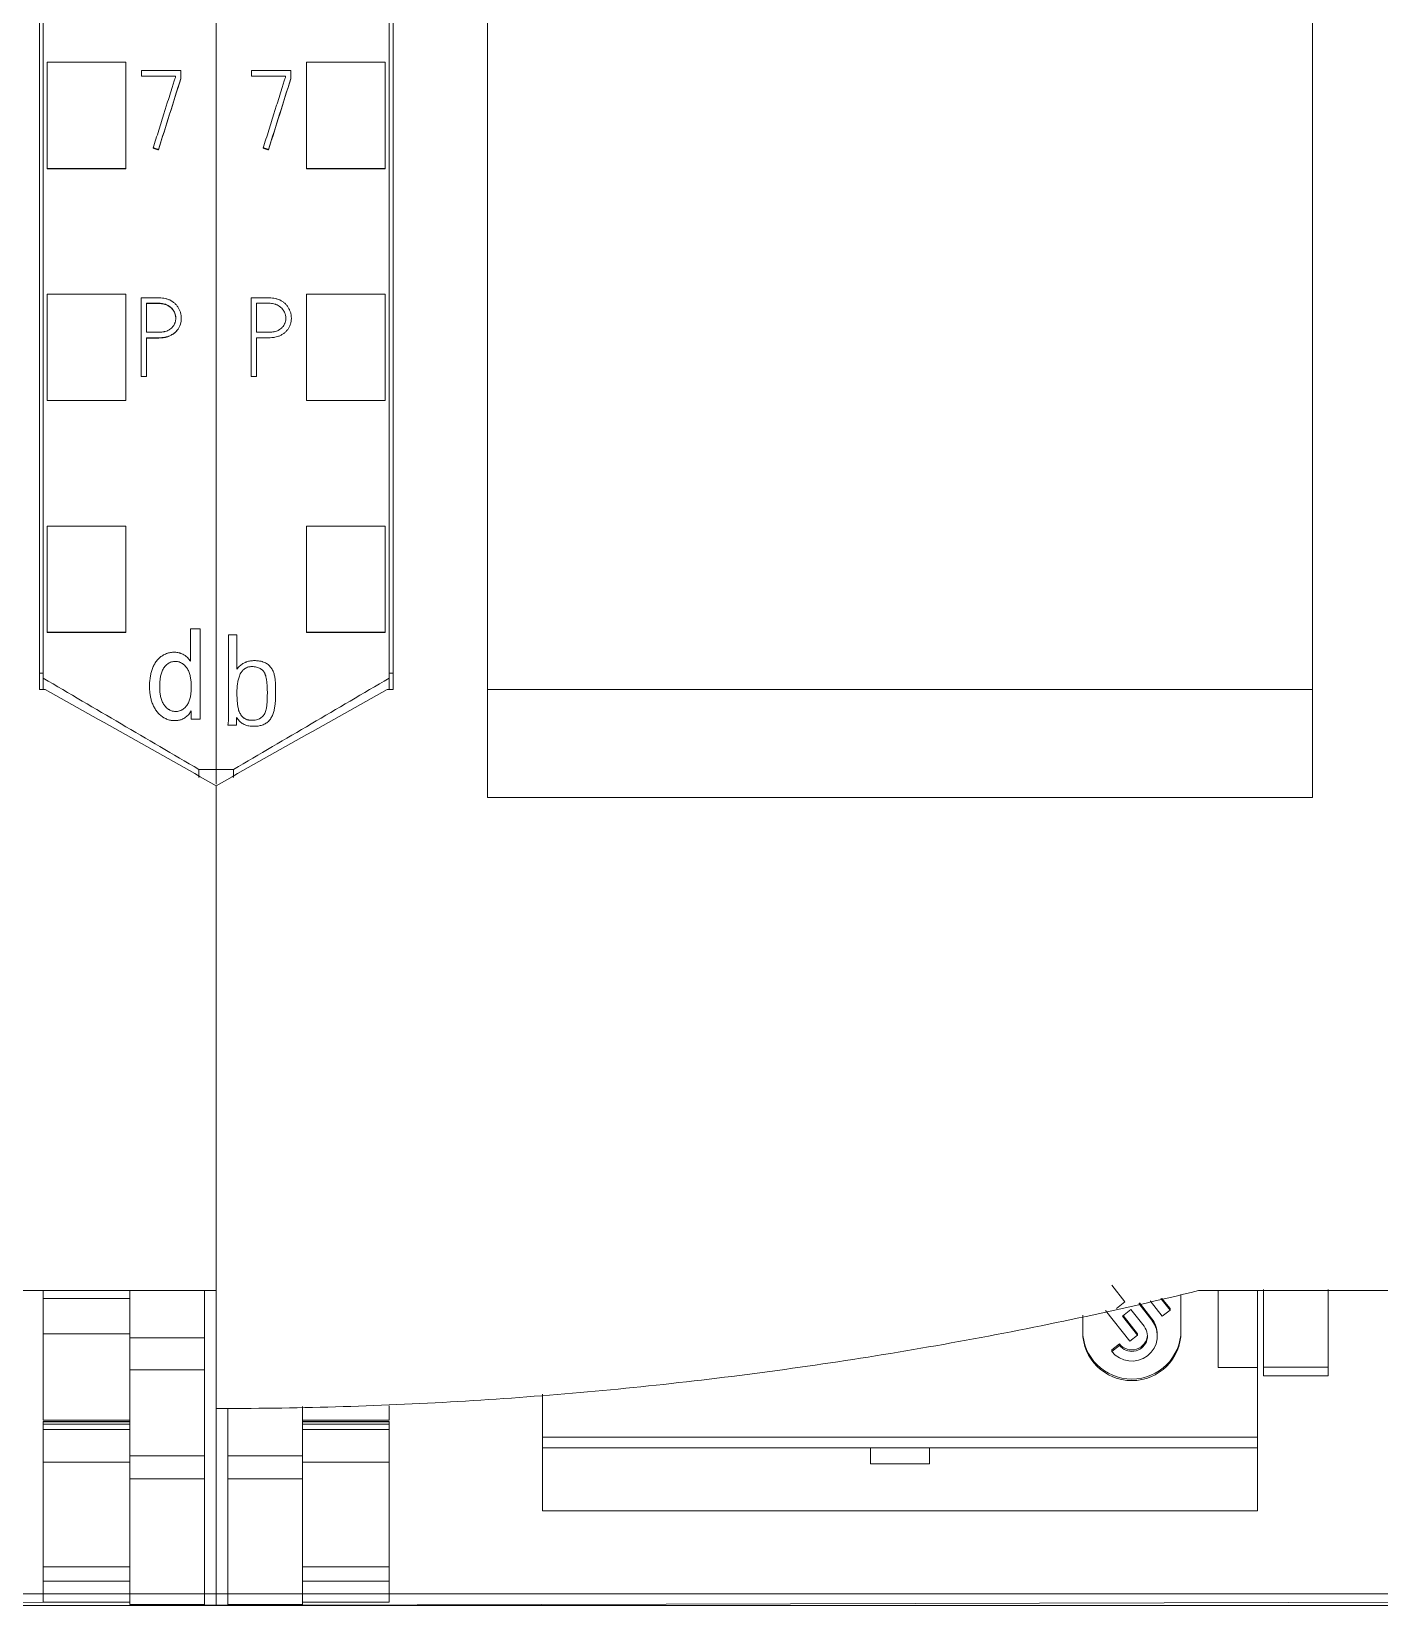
# Model space of a CAD drawing. Header units: millimetres. Extents: x 4134 to 7422, y 1400 to 3585.
# Drawn here: x 6177.15 to 6211.45, y 3225.78 to 3265.83 of the extents above; entities that cross this region are included whole.
import ezdxf

# ---------------------------------------------------------------- set-up
doc = ezdxf.new("R2010")
doc.units = ezdxf.units.MM
doc.layers.add('000-PI-Oprema', color=30, linetype='Continuous', lineweight=5)
doc.layers.add('004-PI-DIN Šina', color=3, linetype='Continuous')

# ---------------------------------------------------------------- blocks, each defined once
blk = doc.blocks.new('S7-1500 DQ HF - 6ES7522-1BL01-0AB0')
at = {"layer": '000-PI-Oprema', "color": 0, "linetype": 'ByBlock', "lineweight": 0}
for p, q in [((0, 134.681), (0, 21.262)), ((34.8, 134.681), (34.8, 21.262)), ((4.4, 132.4), (4.4, 23.585)), ((30.4, 23.585), (30.4, 132.4)), ((2.3, 36.556), (2.3, 39.257)), ((4.3, 39.257), (2.3, 39.257)), ((4.3, 36.556), (4.3, 39.257)), ((30.5, 36.556), (30.5, 39.257)), ((30.5, 39.257), (32.5, 39.257)), ((32.5, 36.556), (32.5, 39.257)), ((0.901, 38.906), (0.901, 39.048)), ((0.901, 39.048), (1.899, 39.048)), ((1.761, 38.906), (0.901, 38.906)), ((1.761, 38.867), (1.761, 38.906)), ((1.899, 39.048), (1.899, 38.845)), ((32.901, 38.906), (32.901, 39.048)), ((32.901, 39.048), (33.899, 39.048)), ((33.761, 38.906), (32.901, 38.906)), ((33.761, 38.867), (33.761, 38.906)), ((33.899, 39.048), (33.899, 38.845)), ((1.899, 38.845), (1.899, 38.839)), ((33.899, 38.845), (33.899, 38.839)), ((1.198, 37.08), (1.198, 37.074)), ((1.331, 37.036), (1.331, 37.029)), ((33.198, 37.08), (33.198, 37.074)), ((33.331, 37.036), (33.331, 37.029)), ((4.3, 36.556), (2.3, 36.556)), ((2.3, 36.55), (2.3, 36.556)), ((4.3, 36.55), (2.3, 36.55)), ((4.3, 36.55), (4.3, 36.556)), ((30.5, 36.55), (30.5, 36.556)), ((30.5, 36.556), (32.5, 36.556)), ((30.5, 36.55), (32.5, 36.55)), ((32.5, 36.55), (32.5, 36.556)), ((0.887, 33.266), (0.887, 31.264)), ((2.3, 30.655), (2.3, 33.356)), ((4.3, 33.356), (2.3, 33.356)), ((4.3, 30.655), (4.3, 33.356)), ((30.5, 30.655), (30.5, 33.356)), ((30.5, 33.356), (32.5, 33.356)), ((32.5, 30.655), (32.5, 33.356)), ((32.887, 33.266), (32.887, 31.264)), ((1.028, 32.388), (1.028, 33.124)), ((33.028, 32.388), (33.028, 33.124)), ((1.913, 32.737), (1.913, 32.744)), ((33.913, 32.737), (33.913, 32.744)), ((1.028, 31.264), (1.028, 32.247)), ((33.028, 31.264), (33.028, 32.247)), ((0.887, 31.264), (1.028, 31.264)), ((0.887, 31.264), (0.887, 31.258)), ((1.028, 31.264), (1.028, 31.258)), ((32.887, 31.264), (33.028, 31.264)), ((2.3, 30.65), (2.3, 30.655)), ((4.3, 30.655), (2.3, 30.655)), ((4.3, 30.65), (2.3, 30.65)), ((4.3, 30.65), (4.3, 30.655)), ((30.5, 30.65), (30.5, 30.655)), ((30.5, 30.655), (32.5, 30.655)), ((30.5, 30.65), (32.5, 30.65)), ((32.5, 30.65), (32.5, 30.655)), ((2.3, 24.753), (2.3, 27.454)), ((4.3, 27.454), (2.3, 27.454)), ((4.3, 24.753), (4.3, 27.454)), ((30.5, 24.753), (30.5, 27.454)), ((30.5, 27.454), (32.5, 27.454)), ((32.5, 24.753), (32.5, 27.454)), ((34.145, 24.842), (34.145, 24.016)), ((34.396, 24.842), (34.145, 24.842)), ((34.396, 22.542), (34.396, 24.842)), ((0.528, 24.692), (0.317, 24.692)), ((0.528, 23.812), (0.528, 24.692)), ((4.3, 24.753), (2.3, 24.753)), ((2.3, 24.75), (2.3, 24.753)), ((4.3, 24.75), (2.3, 24.75)), ((4.3, 24.75), (4.3, 24.753)), ((30.5, 24.75), (30.5, 24.753)), ((30.5, 24.753), (32.5, 24.753)), ((30.5, 24.75), (32.5, 24.75)), ((32.5, 24.75), (32.5, 24.753)), ((4.5, 23.714), (4.4, 23.714)), ((30.3, 23.714), (30.4, 23.714)), ((4.35, 23.299), (4.5, 23.299)), ((4.4, 23.585), (4.4, 23.299)), ((27.9, 23.296), (6.9, 23.296)), ((30.3, 23.299), (30.45, 23.299)), ((30.4, 23.299), (30.4, 23.585)), ((0.514, 22.392), (0.521, 22.586)), ((34.161, 22.752), (34.161, 22.542)), ((34.161, 22.542), (34.396, 22.542)), ((0.296, 22.392), (0.514, 22.392)), ((0, 21.262), (0, 20.893)), ((0.44, 21.262), (0, 21.262)), ((0.44, 21.059), (0.44, 21.262)), ((34.36, 21.262), (34.36, 21.059)), ((34.8, 21.262), (34.36, 21.262)), ((34.8, 21.262), (34.8, 20.886)), ((27.9, 20.55), (6.9, 20.55)), ((22.789, 8.14), (23.125, 7.714)), ((23.125, 7.714), (22.909, 7.547)), ((23.811, 7.245), (23.475, 7.671)), ((23.811, 7.284), (23.495, 7.686)), ((23.77, 7.739), (24.076, 7.35)), ((24.273, 7.503), (24.042, 7.797)), ((24.273, 7.542), (24.068, 7.802)), ((24.55, 6.949), (24.55, 7.904)), ((25, 8), (34.8, 8)), ((25.5, 8), (25.5, 6.04)), ((26.5, 6.04), (26.5, 8)), ((30.4, 7.8), (30.4, 8)), ((30.4, 6.902), (30.4, 7.8)), ((30.4, 7.8), (32.6, 7.8)), ((32.6, 6.799), (32.6, 8)), ((34.5, 6.799), (34.5, 8)), ((34.8, 7.919), (34.8, 0)), ((22.05, 7.374), (22.05, 6.949)), ((22.631, 7.497), (23.25, 6.711)), ((23.063, 7.351), (23.278, 7.519)), ((23.447, 6.863), (23.063, 7.351)), ((23.447, 6.902), (23.082, 7.366)), ((23.278, 7.519), (23.614, 7.092)), ((23.811, 7.284), (23.811, 7.245)), ((24.076, 7.35), (24.273, 7.503)), ((24.273, 7.542), (24.273, 7.503)), ((23.25, 6.711), (23.447, 6.863)), ((23.447, 6.902), (23.447, 6.863)), ((23.949, 6.849), (23.949, 6.888)), ((30.4, 4.701), (30.4, 6.902)), ((30.4, 6.902), (32.6, 6.902)), ((22.986, 6.645), (22.789, 6.492)), ((22.986, 6.605), (22.789, 6.453)), ((22.789, 6.492), (22.789, 6.453)), ((22.986, 6.645), (22.986, 6.605)), ((32.6, 5.982), (32.6, 6.799)), ((32.6, 6.799), (34.5, 6.799)), ((34.5, 5.982), (34.5, 6.799)), ((25.5, 6.04), (25.5, 6.04)), ((25.5, 6.04), (26.5, 6.04)), ((25.5, 6.04), (26.5, 6.04)), ((26.5, 4.268), (26.5, 6.04)), ((26.5, 6.04), (26.5, 6.04)), ((26.65, 5.833), (26.65, 6.05)), ((26.65, 6.05), (28.3, 6.05)), ((28.3, 5.833), (28.3, 6.05)), ((26.65, 5.833), (28.3, 5.833)), ((32.6, 5.982), (32.6, 3.795)), ((32.6, 5.982), (34.5, 5.982)), ((34.5, 5.982), (34.5, 3.795)), ((8.3, 4.268), (8.3, 5.364)), ((0.301, 5), (0, 5)), ((0, 4.919), (0, 0)), ((0.3, 4.988), (0.3, 3.795)), ((2.2, 5.049), (2.2, 3.795)), ((4.4, 4.701), (4.4, 5.066)), ((2.2, 4.701), (4.4, 4.701)), ((4.4, 4.671), (2.2, 4.671)), ((4.4, 4.665), (2.2, 4.665)), ((4.4, 4.6), (2.2, 4.6)), ((4.4, 4.463), (2.2, 4.463)), ((4.4, 4.665), (4.4, 4.671)), ((4.4, 4.6), (4.4, 4.665)), ((4.4, 4.6), (4.4, 4.463)), ((4.4, 4.463), (4.4, 3.638)), ((30.4, 4.701), (32.6, 4.701)), ((30.4, 4.665), (30.4, 4.671)), ((32.6, 4.671), (30.4, 4.671)), ((30.4, 4.6), (30.4, 4.665)), ((30.4, 4.665), (32.6, 4.665)), ((30.4, 4.6), (30.4, 4.463)), ((30.4, 4.6), (32.6, 4.6)), ((30.4, 4.463), (30.4, 3.638)), ((30.4, 4.463), (32.6, 4.463)), ((8.3, 4), (8.3, 4.268)), ((8.3, 4.268), (26.5, 4.268)), ((26.5, 4), (26.5, 4.268)), ((0.3, 3.209), (0.3, 3.795)), ((2.2, 3.795), (0.3, 3.795)), ((2.2, 3.209), (2.2, 3.795)), ((4.4, 3.638), (2.2, 3.638)), ((4.4, 3.638), (4.4, 0.973)), ((8.3, 2.4), (8.3, 4)), ((8.3, 4), (26.5, 4)), ((16.65, 4), (16.65, 3.596)), ((18.15, 4), (18.15, 3.596)), ((26.5, 2.4), (26.5, 4)), ((30.4, 3.638), (30.4, 0.973)), ((30.4, 3.638), (32.6, 3.638)), ((32.6, 3.209), (32.6, 3.795)), ((32.6, 3.795), (34.5, 3.795)), ((34.5, 3.209), (34.5, 3.795)), ((2.2, 3.209), (0.3, 3.209)), ((16.65, 3.596), (18.15, 3.596)), ((32.6, 3.209), (34.5, 3.209)), ((8.3, 2.4), (26.5, 2.4)), ((4.4, 0.973), (2.2, 0.973)), ((4.4, 0.973), (4.4, 0.606)), ((30.4, 0.973), (30.4, 0.606)), ((30.4, 0.973), (32.6, 0.973)), ((2.2, 0.606), (2.2, 0.076)), ((4.4, 0.606), (2.2, 0.606)), ((4.4, 0.606), (4.4, 0.076)), ((30.4, 0.606), (30.4, 0.076)), ((30.4, 0.606), (32.6, 0.606)), ((32.6, 0.606), (32.6, 0.076)), ((1.941, 0), (0, 0)), ((0.3, 0.012), (2.2, 0.012)), ((2.2, 0.012), (0.3, 0.012)), ((32.6, 0.076), (1.941, 0)), ((2.2, 0.076), (4.4, 0.076)), ((4.4, 0.076), (2.2, 0.076)), ((4.4, 0.076), (4.4, 0.076)), ((30.4, 0.076), (30.4, 0.076)), ((30.4, 0.076), (32.6, 0.076)), ((30.4, 0.076), (32.6, 0.076)), ((32.6, 0.012), (34.5, 0.012)), ((32.6, 0.012), (34.5, 0.012)), ((34.8, 0), (33.201, 0))]:
    blk.add_line(p, q, dxfattribs=at)
for centre, major_axis, ratio, start_param, end_param in [((13.871, 15.021), (313.796, 999.598), 0.017716, 1.552522, 1.554333), ((13.882, 15.012), (313.87, 999.835), 0.017722, 1.552527, 1.554337), ((45.942, 14.889), (314.693, 1002.461), 0.017767, 1.552474, 1.55428), ((45.677, 15.394), (311.246, 991.457), 0.017574, 1.552664, 1.55449), ((23.3, 6.849), (0.649, 0), 0.991445, 3.804818, 6.94641), ((23.3, 6.888), (0.649, 0), 0.991445, 6.283142, 6.94641), ((23.3, 6.988), (1.25, 0), 0.991445, 3.141593, 6.283185), ((23.3, 6.949), (1.25, 0), 0.991445, 3.141593, 6.283185), ((23.3, 6.849), (-0.399, 0), 0.991445, 0.663225, 3.804818), ((23.3, 6.888), (-0.399, 0), 0.991445, 0.663225, 3.092069)]:
    blk.add_ellipse(centre, major_axis=major_axis, ratio=ratio, start_param=start_param, end_param=end_param, dxfattribs=at)
for points, knots in [([(4.5, 132.586), (4.5, 129.542), (4.5, 119.972), (4.5, 105.802), (4.5, 91.235), (4.5, 77.025), (4.5, 62.731), (4.5, 47.245), (4.5, 34.605), (4.5, 26.64), (4.5, 23.299)], [0, 0, 0, 0, 0.083934, 0.263736, 0.389889, 0.484142, 0.653794, 0.78188, 0.908517, 1, 1, 1, 1]), ([(30.3, 23.299), (30.3, 26.64), (30.3, 34.605), (30.3, 47.245), (30.3, 62.731), (30.3, 77.025), (30.3, 91.235), (30.3, 105.802), (30.3, 119.972), (30.3, 129.542), (30.3, 132.586)], [0, 0, 0, 0, 0.091483, 0.21812, 0.346206, 0.515858, 0.610111, 0.736264, 0.916066, 1, 1, 1, 1]), ([(6.9, 129.52), (6.9, 127.497), (6.9, 118.948), (6.9, 105.802), (6.9, 91.235), (6.9, 77.025), (6.9, 62.731), (6.9, 47.245), (6.9, 34.486), (6.9, 25.605), (6.9, 21.348), (6.9, 20.55)], [0, 0, 0, 0, 0.055935, 0.236292, 0.362833, 0.457376, 0.627551, 0.756032, 0.883059, 0.978086, 1, 1, 1, 1]), ([(27.9, 129.52), (27.9, 127.497), (27.9, 118.948), (27.9, 105.802), (27.9, 91.235), (27.9, 77.025), (27.9, 62.731), (27.9, 47.245), (27.9, 34.486), (27.9, 25.605), (27.9, 21.348), (27.9, 20.55)], [0, 0, 0, 0, 0.055935, 0.236292, 0.362833, 0.457376, 0.627551, 0.756032, 0.883059, 0.978086, 1, 1, 1, 1]), ([(1.198, 37.08), (1.244, 37.229), (1.291, 37.378), (1.361, 37.601), (1.385, 37.676), (1.431, 37.825), (1.454, 37.9), (1.489, 38.011), (1.501, 38.049), (1.525, 38.123), (1.536, 38.16), (1.571, 38.272), (1.595, 38.346), (1.642, 38.495), (1.665, 38.57), (1.7, 38.682), (1.712, 38.719), (1.73, 38.775), (1.736, 38.793), (1.745, 38.821), (1.748, 38.83), (1.754, 38.849), (1.757, 38.858), (1.761, 38.867)], [0, 0, 0, 0, 0.25, 0.25, 0.375, 0.375, 0.5, 0.5, 0.5625, 0.5625, 0.625, 0.625, 0.75, 0.75, 0.875, 0.875, 0.9375, 0.9375, 0.96875, 0.96875, 0.984375, 0.984375, 1, 1, 1, 1]), ([(33.198, 37.08), (33.244, 37.229), (33.291, 37.378), (33.361, 37.601), (33.385, 37.676), (33.431, 37.825), (33.454, 37.9), (33.489, 38.011), (33.501, 38.049), (33.525, 38.123), (33.536, 38.16), (33.571, 38.272), (33.595, 38.346), (33.642, 38.495), (33.665, 38.57), (33.7, 38.682), (33.712, 38.719), (33.73, 38.775), (33.736, 38.793), (33.745, 38.821), (33.748, 38.83), (33.754, 38.849), (33.757, 38.858), (33.761, 38.867)], [0, 0, 0, 0, 0.25, 0.25, 0.375, 0.375, 0.5, 0.5, 0.5625, 0.5625, 0.625, 0.625, 0.75, 0.75, 0.875, 0.875, 0.9375, 0.9375, 0.96875, 0.96875, 0.984375, 0.984375, 1, 1, 1, 1]), ([(1.028, 32.247), (1.08, 32.247), (1.132, 32.247), (1.235, 32.246), (1.287, 32.245), (1.364, 32.247), (1.39, 32.248), (1.428, 32.252), (1.441, 32.253), (1.467, 32.256), (1.48, 32.258), (1.518, 32.265), (1.543, 32.271), (1.592, 32.287), (1.616, 32.297), (1.651, 32.314), (1.663, 32.321), (1.685, 32.334), (1.696, 32.341), (1.728, 32.363), (1.748, 32.379), (1.776, 32.406), (1.785, 32.415), (1.802, 32.435), (1.811, 32.445), (1.834, 32.475), (1.848, 32.497), (1.866, 32.531), (1.871, 32.543), (1.881, 32.567), (1.886, 32.579), (1.898, 32.616), (1.903, 32.642), (1.909, 32.68), (1.911, 32.693), (1.913, 32.719), (1.913, 32.732), (1.913, 32.771), (1.911, 32.796), (1.905, 32.835), (1.903, 32.847), (1.897, 32.873), (1.894, 32.885), (1.882, 32.923), (1.873, 32.947), (1.856, 32.981), (1.85, 32.993), (1.837, 33.015), (1.83, 33.026), (1.808, 33.058), (1.791, 33.078), (1.756, 33.116), (1.737, 33.133), (1.706, 33.157), (1.695, 33.164), (1.673, 33.179), (1.662, 33.185), (1.629, 33.204), (1.605, 33.215), (1.569, 33.228), (1.556, 33.232), (1.531, 33.239), (1.519, 33.242), (1.456, 33.257), (1.404, 33.263), (1.327, 33.267), (1.301, 33.267), (1.249, 33.268), (1.198, 33.267), (1.146, 33.266), (1.094, 33.265), (1.016, 33.265), (0.939, 33.266), (0.887, 33.266)], [0, 0, 0, 0, 0.0625, 0.0625, 0.125, 0.125, 0.15625, 0.15625, 0.171875, 0.171875, 0.1875, 0.1875, 0.21875, 0.21875, 0.25, 0.25, 0.265625, 0.265625, 0.28125, 0.28125, 0.3125, 0.3125, 0.328125, 0.328125, 0.34375, 0.34375, 0.375, 0.375, 0.390625, 0.390625, 0.40625, 0.40625, 0.4375, 0.4375, 0.453125, 0.453125, 0.46875, 0.46875, 0.5, 0.5, 0.515625, 0.515625, 0.53125, 0.53125, 0.5625, 0.5625, 0.578125, 0.578125, 0.59375, 0.59375, 0.625, 0.625, 0.65625, 0.65625, 0.671875, 0.671875, 0.6875, 0.6875, 0.71875, 0.71875, 0.734375, 0.734375, 0.75, 0.75, 0.8125, 0.8125, 0.84375, 0.84375, 0.875, 0.90625, 0.90625, 0.9375, 1, 1, 1, 1]), ([(33.028, 32.247), (33.08, 32.247), (33.132, 32.247), (33.235, 32.246), (33.287, 32.245), (33.364, 32.247), (33.39, 32.248), (33.428, 32.252), (33.441, 32.253), (33.467, 32.256), (33.48, 32.258), (33.518, 32.265), (33.543, 32.271), (33.592, 32.287), (33.616, 32.297), (33.651, 32.314), (33.663, 32.321), (33.685, 32.334), (33.696, 32.341), (33.728, 32.363), (33.748, 32.379), (33.776, 32.406), (33.785, 32.415), (33.802, 32.435), (33.811, 32.445), (33.834, 32.475), (33.848, 32.497), (33.866, 32.531), (33.871, 32.543), (33.881, 32.567), (33.886, 32.579), (33.898, 32.616), (33.903, 32.642), (33.909, 32.68), (33.911, 32.693), (33.913, 32.719), (33.913, 32.732), (33.913, 32.771), (33.911, 32.796), (33.905, 32.835), (33.903, 32.847), (33.897, 32.873), (33.894, 32.885), (33.882, 32.923), (33.873, 32.947), (33.856, 32.981), (33.85, 32.993), (33.837, 33.015), (33.83, 33.026), (33.808, 33.058), (33.791, 33.078), (33.756, 33.116), (33.737, 33.133), (33.706, 33.157), (33.695, 33.164), (33.673, 33.179), (33.662, 33.185), (33.629, 33.204), (33.605, 33.215), (33.569, 33.228), (33.556, 33.232), (33.531, 33.239), (33.519, 33.242), (33.456, 33.257), (33.404, 33.263), (33.327, 33.267), (33.301, 33.267), (33.249, 33.268), (33.198, 33.267), (33.146, 33.266), (33.094, 33.265), (33.016, 33.265), (32.939, 33.266), (32.887, 33.266)], [0, 0, 0, 0, 0.0625, 0.0625, 0.125, 0.125, 0.15625, 0.15625, 0.171875, 0.171875, 0.1875, 0.1875, 0.21875, 0.21875, 0.25, 0.25, 0.265625, 0.265625, 0.28125, 0.28125, 0.3125, 0.3125, 0.328125, 0.328125, 0.34375, 0.34375, 0.375, 0.375, 0.390625, 0.390625, 0.40625, 0.40625, 0.4375, 0.4375, 0.453125, 0.453125, 0.46875, 0.46875, 0.5, 0.5, 0.515625, 0.515625, 0.53125, 0.53125, 0.5625, 0.5625, 0.578125, 0.578125, 0.59375, 0.59375, 0.625, 0.625, 0.65625, 0.65625, 0.671875, 0.671875, 0.6875, 0.6875, 0.71875, 0.71875, 0.734375, 0.734375, 0.75, 0.75, 0.8125, 0.8125, 0.84375, 0.84375, 0.875, 0.90625, 0.90625, 0.9375, 1, 1, 1, 1]), ([(1.028, 33.124), (1.067, 33.125), (1.106, 33.124), (1.164, 33.124), (1.183, 33.124), (1.222, 33.125), (1.241, 33.125), (1.299, 33.127), (1.338, 33.127), (1.396, 33.123), (1.415, 33.121), (1.454, 33.115), (1.473, 33.11), (1.502, 33.102), (1.511, 33.099), (1.53, 33.091), (1.539, 33.088), (1.566, 33.075), (1.583, 33.066), (1.608, 33.05), (1.617, 33.044), (1.633, 33.032), (1.64, 33.026), (1.663, 33.006), (1.676, 32.992), (1.695, 32.969), (1.701, 32.961), (1.713, 32.945), (1.718, 32.936), (1.733, 32.91), (1.741, 32.892), (1.752, 32.865), (1.755, 32.855), (1.76, 32.836), (1.762, 32.826), (1.768, 32.797), (1.771, 32.777), (1.772, 32.747), (1.772, 32.738), (1.771, 32.718), (1.77, 32.708), (1.766, 32.678), (1.762, 32.659), (1.753, 32.63), (1.75, 32.621), (1.742, 32.603), (1.738, 32.594), (1.724, 32.567), (1.713, 32.55), (1.695, 32.527), (1.688, 32.519), (1.675, 32.505), (1.667, 32.498), (1.645, 32.478), (1.629, 32.466), (1.604, 32.45), (1.595, 32.445), (1.578, 32.436), (1.569, 32.431), (1.541, 32.419), (1.522, 32.413), (1.494, 32.405), (1.484, 32.403), (1.464, 32.399), (1.454, 32.397), (1.425, 32.393), (1.405, 32.391), (1.365, 32.389), (1.346, 32.388), (1.306, 32.388), (1.266, 32.388), (1.227, 32.388), (1.187, 32.388), (1.167, 32.388), (1.108, 32.389), (1.068, 32.388), (1.028, 32.388)], [0, 0, 0, 0, 0.0625, 0.0625, 0.09375, 0.09375, 0.125, 0.125, 0.1875, 0.1875, 0.21875, 0.21875, 0.25, 0.25, 0.265625, 0.265625, 0.28125, 0.28125, 0.3125, 0.3125, 0.328125, 0.328125, 0.34375, 0.34375, 0.375, 0.375, 0.390625, 0.390625, 0.40625, 0.40625, 0.4375, 0.4375, 0.453125, 0.453125, 0.46875, 0.46875, 0.5, 0.5, 0.515625, 0.515625, 0.53125, 0.53125, 0.5625, 0.5625, 0.578125, 0.578125, 0.59375, 0.59375, 0.625, 0.625, 0.640625, 0.640625, 0.65625, 0.65625, 0.6875, 0.6875, 0.703125, 0.703125, 0.71875, 0.71875, 0.75, 0.75, 0.765625, 0.765625, 0.78125, 0.78125, 0.8125, 0.8125, 0.84375, 0.84375, 0.875, 0.90625, 0.90625, 0.9375, 0.9375, 1, 1, 1, 1]), ([(33.028, 33.124), (33.067, 33.125), (33.106, 33.124), (33.164, 33.124), (33.183, 33.124), (33.222, 33.125), (33.241, 33.125), (33.299, 33.127), (33.338, 33.127), (33.396, 33.123), (33.415, 33.121), (33.454, 33.115), (33.473, 33.11), (33.502, 33.102), (33.511, 33.099), (33.53, 33.091), (33.539, 33.088), (33.566, 33.075), (33.583, 33.066), (33.608, 33.05), (33.617, 33.044), (33.633, 33.032), (33.64, 33.026), (33.663, 33.006), (33.676, 32.992), (33.695, 32.969), (33.701, 32.961), (33.713, 32.945), (33.718, 32.936), (33.733, 32.91), (33.741, 32.892), (33.752, 32.865), (33.755, 32.855), (33.76, 32.836), (33.762, 32.826), (33.768, 32.797), (33.771, 32.777), (33.772, 32.747), (33.772, 32.738), (33.771, 32.718), (33.77, 32.708), (33.766, 32.678), (33.762, 32.659), (33.753, 32.63), (33.75, 32.621), (33.742, 32.603), (33.738, 32.594), (33.724, 32.567), (33.713, 32.55), (33.695, 32.527), (33.688, 32.519), (33.675, 32.505), (33.667, 32.498), (33.645, 32.478), (33.629, 32.466), (33.604, 32.45), (33.595, 32.445), (33.578, 32.436), (33.569, 32.431), (33.541, 32.419), (33.522, 32.413), (33.494, 32.405), (33.484, 32.403), (33.464, 32.399), (33.454, 32.397), (33.425, 32.393), (33.405, 32.391), (33.365, 32.389), (33.346, 32.388), (33.306, 32.388), (33.266, 32.388), (33.227, 32.388), (33.187, 32.388), (33.167, 32.388), (33.108, 32.389), (33.068, 32.388), (33.028, 32.388)], [0, 0, 0, 0, 0.0625, 0.0625, 0.09375, 0.09375, 0.125, 0.125, 0.1875, 0.1875, 0.21875, 0.21875, 0.25, 0.25, 0.265625, 0.265625, 0.28125, 0.28125, 0.3125, 0.3125, 0.328125, 0.328125, 0.34375, 0.34375, 0.375, 0.375, 0.390625, 0.390625, 0.40625, 0.40625, 0.4375, 0.4375, 0.453125, 0.453125, 0.46875, 0.46875, 0.5, 0.5, 0.515625, 0.515625, 0.53125, 0.53125, 0.5625, 0.5625, 0.578125, 0.578125, 0.59375, 0.59375, 0.625, 0.625, 0.640625, 0.640625, 0.65625, 0.65625, 0.6875, 0.6875, 0.703125, 0.703125, 0.71875, 0.71875, 0.75, 0.75, 0.765625, 0.765625, 0.78125, 0.78125, 0.8125, 0.8125, 0.84375, 0.84375, 0.875, 0.90625, 0.90625, 0.9375, 0.9375, 1, 1, 1, 1]), ([(33.772, 32.738), (33.772, 32.741), (33.772, 32.744), (33.771, 32.757), (33.771, 32.767), (33.769, 32.786), (33.767, 32.796), (33.762, 32.825), (33.756, 32.844), (33.746, 32.873), (33.743, 32.882), (33.734, 32.9), (33.721, 32.926), (33.705, 32.951), (33.686, 32.974), (33.68, 32.982), (33.666, 32.996), (33.659, 33.003), (33.637, 33.023), (33.621, 33.035), (33.596, 33.051), (33.588, 33.057), (33.57, 33.066), (33.561, 33.071), (33.535, 33.084), (33.516, 33.091), (33.478, 33.103), (33.459, 33.107), (33.42, 33.114), (33.4, 33.117), (33.342, 33.121), (33.303, 33.12), (33.244, 33.119), (33.224, 33.118), (33.185, 33.118), (33.165, 33.118), (33.107, 33.118), (33.068, 33.118), (33.028, 33.118)], [0, 0, 0, 0, 0.009533, 0.009533, 0.040485, 0.040485, 0.071437, 0.071437, 0.133342, 0.133342, 0.164294, 0.164294, 0.195246, 0.25715, 0.25715, 0.288102, 0.288102, 0.319054, 0.319054, 0.380958, 0.380958, 0.41191, 0.41191, 0.442862, 0.442862, 0.504767, 0.504767, 0.566671, 0.566671, 0.628575, 0.628575, 0.752383, 0.752383, 0.814287, 0.814287, 0.876192, 0.876192, 1, 1, 1, 1]), ([(33.913, 32.738), (33.913, 32.713), (33.911, 32.688), (33.906, 32.65), (33.903, 32.637), (33.897, 32.612), (33.894, 32.599), (33.882, 32.562), (33.872, 32.538), (33.849, 32.493), (33.835, 32.471), (33.812, 32.439), (33.803, 32.429), (33.786, 32.41), (33.777, 32.401), (33.749, 32.374), (33.729, 32.357), (33.697, 32.335), (33.686, 32.328), (33.663, 32.315), (33.652, 32.309), (33.617, 32.291), (33.594, 32.281), (33.556, 32.269), (33.544, 32.266), (33.519, 32.259), (33.506, 32.257), (33.442, 32.245), (33.391, 32.242), (33.288, 32.239), (33.236, 32.24), (33.132, 32.241), (33.08, 32.241), (33.028, 32.241)], [0, 0, 0, 0, 0.065202, 0.065202, 0.098588, 0.098588, 0.131973, 0.131973, 0.198745, 0.198745, 0.265516, 0.265516, 0.298902, 0.298902, 0.332287, 0.332287, 0.399059, 0.399059, 0.432444, 0.432444, 0.46583, 0.46583, 0.532601, 0.532601, 0.565987, 0.565987, 0.599372, 0.599372, 0.732915, 0.732915, 0.866457, 0.866457, 1, 1, 1, 1]), ([(0.317, 24.692), (0.317, 24.309), (0.317, 23.733), (0.317, 23.062), (0.317, 22.751), (0.317, 22.619), (0.317, 22.583), (0.317, 22.559), (0.318, 22.547), (0.316, 22.523), (0.315, 22.511), (0.312, 22.487), (0.31, 22.475), (0.304, 22.44), (0.3, 22.416), (0.296, 22.392)], [0, 0, 0, 0, 0.5, 0.75, 0.875, 0.90625, 0.921875, 0.921875, 0.9375, 0.9375, 0.953125, 0.953125, 0.96875, 0.96875, 1, 1, 1, 1]), ([(34.145, 24.016), (34.125, 24.047), (34.103, 24.074), (34.066, 24.112), (34.053, 24.124), (34.032, 24.142), (34.025, 24.147), (34.011, 24.158), (34.003, 24.163), (33.981, 24.178), (33.966, 24.187), (33.935, 24.204), (33.911, 24.214), (33.885, 24.223), (33.868, 24.228), (33.859, 24.231), (33.833, 24.237), (33.798, 24.243), (33.763, 24.245), (33.727, 24.246), (33.709, 24.246), (33.655, 24.242), (33.62, 24.236), (33.577, 24.225), (33.568, 24.222), (33.551, 24.217), (33.543, 24.214), (33.518, 24.204), (33.501, 24.197), (33.454, 24.174), (33.423, 24.155), (33.388, 24.128), (33.38, 24.122), (33.367, 24.111), (33.346, 24.093), (33.315, 24.062), (33.292, 24.035), (33.271, 24.006), (33.26, 23.992), (33.232, 23.946), (33.215, 23.915), (33.186, 23.85), (33.174, 23.817), (33.157, 23.766), (33.152, 23.749), (33.143, 23.715), (33.13, 23.663), (33.121, 23.611), (33.107, 23.506), (33.103, 23.436), (33.103, 23.329), (33.105, 23.294), (33.11, 23.223), (33.119, 23.153), (33.133, 23.084), (33.151, 23.015), (33.162, 22.981), (33.187, 22.915), (33.202, 22.882), (33.234, 22.82), (33.253, 22.789), (33.284, 22.746), (33.295, 22.732), (33.318, 22.704), (33.354, 22.665), (33.394, 22.631), (33.43, 22.605), (33.438, 22.599), (33.453, 22.59), (33.46, 22.585), (33.483, 22.571), (33.53, 22.546), (33.58, 22.528), (33.623, 22.518), (33.632, 22.516), (33.649, 22.512), (33.658, 22.511), (33.685, 22.507), (33.703, 22.506), (33.738, 22.504), (33.756, 22.504), (33.791, 22.506), (33.809, 22.508), (33.836, 22.512), (33.844, 22.513), (33.862, 22.517), (33.888, 22.523), (33.922, 22.534), (33.946, 22.545), (33.962, 22.553), (33.97, 22.557), (33.994, 22.57), (34.024, 22.59), (34.051, 22.612), (34.077, 22.637), (34.089, 22.65), (34.124, 22.691), (34.144, 22.721), (34.161, 22.752)], [0, 0, 0, 0, 0.03125, 0.03125, 0.046875, 0.046875, 0.054687, 0.054687, 0.0625, 0.0625, 0.078125, 0.078125, 0.09375, 0.101562, 0.101562, 0.109375, 0.109375, 0.125, 0.140625, 0.140625, 0.15625, 0.15625, 0.1875, 0.1875, 0.195312, 0.195312, 0.203125, 0.203125, 0.21875, 0.21875, 0.25, 0.25, 0.257813, 0.257813, 0.265625, 0.28125, 0.296875, 0.296875, 0.3125, 0.3125, 0.34375, 0.34375, 0.375, 0.375, 0.390625, 0.390625, 0.40625, 0.4375, 0.4375, 0.5, 0.5, 0.53125, 0.53125, 0.5625, 0.59375, 0.59375, 0.625, 0.625, 0.65625, 0.65625, 0.6875, 0.6875, 0.703125, 0.703125, 0.71875, 0.75, 0.75, 0.757813, 0.757813, 0.765625, 0.765625, 0.78125, 0.8125, 0.8125, 0.820313, 0.820313, 0.828125, 0.828125, 0.84375, 0.84375, 0.859375, 0.859375, 0.875, 0.875, 0.882813, 0.882813, 0.890625, 0.90625, 0.914063, 0.914063, 0.921875, 0.921875, 0.9375, 0.953125, 0.953125, 0.96875, 0.96875, 1, 1, 1, 1]), ([(0.521, 22.586), (0.539, 22.556), (0.559, 22.528), (0.589, 22.496), (0.596, 22.49), (0.608, 22.478), (0.615, 22.472), (0.635, 22.455), (0.664, 22.435), (0.694, 22.418), (0.726, 22.403), (0.742, 22.397), (0.792, 22.38), (0.826, 22.372), (0.878, 22.364), (0.895, 22.363), (0.93, 22.36), (0.948, 22.36), (1, 22.36), (1.035, 22.362), (1.087, 22.37), (1.104, 22.373), (1.138, 22.381), (1.155, 22.386), (1.188, 22.398), (1.212, 22.407), (1.236, 22.42), (1.251, 22.428), (1.258, 22.433), (1.295, 22.457), (1.322, 22.479), (1.351, 22.511), (1.357, 22.518), (1.368, 22.532), (1.374, 22.539), (1.389, 22.56), (1.399, 22.575), (1.424, 22.62), (1.439, 22.652), (1.456, 22.702), (1.461, 22.719), (1.47, 22.752), (1.474, 22.769), (1.485, 22.82), (1.491, 22.854), (1.499, 22.923), (1.503, 22.957), (1.51, 23.061), (1.512, 23.131), (1.512, 23.235), (1.512, 23.27), (1.512, 23.322), (1.512, 23.34), (1.512, 23.375), (1.511, 23.392), (1.509, 23.444), (1.507, 23.479), (1.5, 23.548), (1.496, 23.582), (1.486, 23.633), (1.483, 23.65), (1.474, 23.684), (1.47, 23.701), (1.459, 23.734), (1.453, 23.751), (1.439, 23.783), (1.431, 23.798), (1.418, 23.821), (1.413, 23.828), (1.404, 23.843), (1.398, 23.85), (1.383, 23.871), (1.36, 23.897), (1.335, 23.921), (1.307, 23.942), (1.293, 23.952), (1.248, 23.979), (1.216, 23.993), (1.174, 24.006), (1.166, 24.009), (1.149, 24.013), (1.123, 24.019), (1.098, 24.024), (1.046, 24.03), (1.012, 24.032), (0.959, 24.032), (0.942, 24.032), (0.907, 24.029), (0.89, 24.027), (0.839, 24.019), (0.806, 24.011), (0.765, 23.996), (0.757, 23.993), (0.741, 23.987), (0.732, 23.983), (0.709, 23.972), (0.663, 23.947), (0.622, 23.915), (0.584, 23.879), (0.572, 23.867), (0.549, 23.84), (0.538, 23.827), (0.528, 23.812)], [0, 0, 0, 0, 0.03125, 0.03125, 0.039062, 0.039062, 0.046875, 0.046875, 0.0625, 0.078125, 0.078125, 0.09375, 0.09375, 0.125, 0.125, 0.140625, 0.140625, 0.15625, 0.15625, 0.1875, 0.1875, 0.203125, 0.203125, 0.21875, 0.21875, 0.234375, 0.242187, 0.242187, 0.25, 0.25, 0.28125, 0.28125, 0.289062, 0.289062, 0.296875, 0.296875, 0.3125, 0.3125, 0.34375, 0.34375, 0.359375, 0.359375, 0.375, 0.375, 0.40625, 0.40625, 0.4375, 0.4375, 0.5, 0.5, 0.53125, 0.53125, 0.546875, 0.546875, 0.5625, 0.5625, 0.59375, 0.59375, 0.625, 0.625, 0.640625, 0.640625, 0.65625, 0.65625, 0.671875, 0.671875, 0.6875, 0.6875, 0.695312, 0.695312, 0.703125, 0.703125, 0.71875, 0.734375, 0.734375, 0.75, 0.75, 0.78125, 0.78125, 0.789062, 0.789062, 0.796875, 0.8125, 0.8125, 0.84375, 0.84375, 0.859375, 0.859375, 0.875, 0.875, 0.90625, 0.90625, 0.914063, 0.914063, 0.921875, 0.921875, 0.9375, 0.96875, 0.96875, 0.984375, 0.984375, 1, 1, 1, 1]), ([(1.246, 22.71), (1.239, 22.693), (1.23, 22.677), (1.216, 22.654), (1.211, 22.646), (1.2, 22.631), (1.194, 22.624), (1.175, 22.604), (1.155, 22.585), (1.132, 22.57), (1.117, 22.56), (1.109, 22.556), (1.067, 22.536), (1.032, 22.526), (0.978, 22.517), (0.959, 22.515), (0.932, 22.513), (0.923, 22.513), (0.905, 22.513), (0.896, 22.513), (0.868, 22.514), (0.85, 22.516), (0.823, 22.521), (0.814, 22.523), (0.796, 22.527), (0.77, 22.535), (0.745, 22.547), (0.721, 22.561), (0.713, 22.566), (0.698, 22.577), (0.684, 22.588), (0.67, 22.601), (0.658, 22.614), (0.652, 22.621), (0.634, 22.643), (0.624, 22.658), (0.606, 22.69), (0.598, 22.706), (0.587, 22.732), (0.583, 22.74), (0.577, 22.758), (0.574, 22.766), (0.566, 22.792), (0.561, 22.81), (0.554, 22.846), (0.551, 22.864), (0.542, 22.917), (0.539, 22.954), (0.533, 23.026), (0.531, 23.063), (0.529, 23.136), (0.528, 23.172), (0.528, 23.227), (0.528, 23.245), (0.529, 23.281), (0.529, 23.3), (0.532, 23.354), (0.535, 23.39), (0.542, 23.445), (0.544, 23.463), (0.55, 23.499), (0.554, 23.517), (0.566, 23.571), (0.577, 23.606), (0.59, 23.64)], [0, 0, 0, 0, 0.03125, 0.03125, 0.046875, 0.046875, 0.0625, 0.0625, 0.09375, 0.109375, 0.109375, 0.125, 0.125, 0.1875, 0.1875, 0.21875, 0.21875, 0.234375, 0.234375, 0.25, 0.25, 0.28125, 0.28125, 0.296875, 0.296875, 0.3125, 0.34375, 0.34375, 0.359375, 0.359375, 0.375, 0.390625, 0.390625, 0.40625, 0.40625, 0.4375, 0.4375, 0.46875, 0.46875, 0.484375, 0.484375, 0.5, 0.5, 0.53125, 0.53125, 0.5625, 0.5625, 0.625, 0.625, 0.6875, 0.6875, 0.75, 0.75, 0.78125, 0.78125, 0.8125, 0.8125, 0.875, 0.875, 0.90625, 0.90625, 0.9375, 0.9375, 1, 1, 1, 1]), ([(0.59, 23.64), (0.604, 23.676), (0.621, 23.71), (0.648, 23.749), (0.654, 23.757), (0.666, 23.772), (0.672, 23.779), (0.692, 23.8), (0.706, 23.813), (0.73, 23.829), (0.738, 23.835), (0.755, 23.844), (0.78, 23.857), (0.807, 23.866), (0.835, 23.873), (0.845, 23.875), (0.864, 23.877), (0.873, 23.878), (0.892, 23.879), (0.902, 23.879), (0.921, 23.879), (0.93, 23.879), (0.959, 23.878), (0.978, 23.876), (1.016, 23.87), (1.034, 23.866), (1.071, 23.855), (1.088, 23.849), (1.114, 23.836), (1.123, 23.831), (1.139, 23.821), (1.155, 23.811), (1.17, 23.798), (1.184, 23.785), (1.19, 23.778), (1.203, 23.764), (1.209, 23.756), (1.219, 23.74), (1.224, 23.732), (1.233, 23.715), (1.237, 23.706), (1.244, 23.689), (1.247, 23.68), (1.257, 23.653), (1.262, 23.634), (1.275, 23.579), (1.281, 23.541), (1.29, 23.465), (1.294, 23.427), (1.298, 23.351), (1.3, 23.313), (1.302, 23.237), (1.302, 23.199), (1.301, 23.123), (1.301, 23.085), (1.297, 23.009), (1.295, 22.971), (1.288, 22.895), (1.283, 22.858), (1.273, 22.802), (1.269, 22.783), (1.259, 22.747), (1.253, 22.728), (1.246, 22.71)], [0, 0, 0, 0, 0.0625, 0.0625, 0.078125, 0.078125, 0.09375, 0.09375, 0.125, 0.125, 0.140625, 0.140625, 0.15625, 0.1875, 0.1875, 0.203125, 0.203125, 0.21875, 0.21875, 0.234375, 0.234375, 0.25, 0.25, 0.28125, 0.28125, 0.3125, 0.3125, 0.34375, 0.34375, 0.359375, 0.359375, 0.375, 0.390625, 0.390625, 0.40625, 0.40625, 0.421875, 0.421875, 0.4375, 0.4375, 0.453125, 0.453125, 0.46875, 0.46875, 0.5, 0.5, 0.5625, 0.5625, 0.625, 0.625, 0.6875, 0.6875, 0.75, 0.75, 0.8125, 0.8125, 0.875, 0.875, 0.9375, 0.9375, 0.96875, 0.96875, 1, 1, 1, 1]), ([(33.476, 23.858), (33.497, 23.887), (33.52, 23.913), (33.561, 23.947), (33.575, 23.957), (33.605, 23.975), (33.629, 23.987), (33.654, 23.996), (33.671, 24.001), (33.679, 24.003), (33.705, 24.008), (33.723, 24.011), (33.749, 24.012), (33.758, 24.012), (33.775, 24.011), (33.784, 24.011), (33.811, 24.008), (33.836, 24.003), (33.862, 23.996), (33.878, 23.99), (33.886, 23.986), (33.911, 23.975), (33.926, 23.967), (33.948, 23.952), (33.955, 23.947), (33.969, 23.936), (33.976, 23.93), (33.995, 23.913), (34.008, 23.9), (34.025, 23.88), (34.031, 23.874), (34.041, 23.86), (34.047, 23.853), (34.057, 23.839), (34.062, 23.832), (34.071, 23.817), (34.076, 23.809), (34.097, 23.77), (34.11, 23.738), (34.126, 23.688), (34.13, 23.671), (34.139, 23.637), (34.142, 23.62), (34.152, 23.568), (34.156, 23.533), (34.163, 23.464), (34.164, 23.429), (34.166, 23.359), (34.166, 23.325), (34.164, 23.272), (34.163, 23.255), (34.16, 23.22), (34.158, 23.202), (34.152, 23.15), (34.146, 23.116), (34.133, 23.065), (34.128, 23.048), (34.117, 23.014), (34.111, 22.998), (34.09, 22.95), (34.073, 22.92), (34.047, 22.884), (34.042, 22.878), (34.031, 22.864), (34.025, 22.857), (34.007, 22.838), (33.994, 22.826), (33.967, 22.803), (33.953, 22.793), (33.931, 22.779), (33.923, 22.775), (33.907, 22.767), (33.883, 22.756), (33.858, 22.748), (33.824, 22.741), (33.806, 22.738), (33.771, 22.736), (33.754, 22.737), (33.719, 22.74), (33.701, 22.743), (33.667, 22.753), (33.643, 22.762), (33.619, 22.774), (33.604, 22.783), (33.596, 22.787), (33.56, 22.812), (33.534, 22.836), (33.505, 22.868), (33.499, 22.875), (33.488, 22.889), (33.483, 22.896), (33.467, 22.917), (33.458, 22.932), (33.441, 22.962), (33.433, 22.978), (33.419, 23.011), (33.413, 23.027), (33.396, 23.077), (33.388, 23.111), (33.378, 23.162), (33.376, 23.18), (33.371, 23.214), (33.369, 23.232), (33.365, 23.284), (33.363, 23.319), (33.362, 23.389), (33.363, 23.424), (33.366, 23.493), (33.369, 23.528), (33.378, 23.597), (33.384, 23.632), (33.401, 23.7), (33.411, 23.734), (33.431, 23.782), (33.439, 23.798), (33.456, 23.829), (33.465, 23.844), (33.476, 23.858)], [0, 0, 0, 0, 0.03125, 0.03125, 0.046875, 0.046875, 0.0625, 0.070312, 0.070312, 0.078125, 0.078125, 0.09375, 0.09375, 0.101563, 0.101563, 0.109375, 0.109375, 0.125, 0.132813, 0.132813, 0.140625, 0.140625, 0.15625, 0.15625, 0.164063, 0.164063, 0.171875, 0.171875, 0.1875, 0.1875, 0.195313, 0.195313, 0.203125, 0.203125, 0.210938, 0.210938, 0.21875, 0.21875, 0.25, 0.25, 0.265625, 0.265625, 0.28125, 0.28125, 0.3125, 0.3125, 0.34375, 0.34375, 0.375, 0.375, 0.390625, 0.390625, 0.40625, 0.40625, 0.4375, 0.4375, 0.453125, 0.453125, 0.46875, 0.46875, 0.5, 0.5, 0.507813, 0.507813, 0.515625, 0.515625, 0.53125, 0.53125, 0.546875, 0.546875, 0.554688, 0.554688, 0.5625, 0.578125, 0.578125, 0.59375, 0.59375, 0.609375, 0.609375, 0.625, 0.625, 0.640625, 0.648438, 0.648438, 0.65625, 0.65625, 0.6875, 0.6875, 0.695313, 0.695313, 0.703125, 0.703125, 0.71875, 0.71875, 0.734375, 0.734375, 0.75, 0.75, 0.78125, 0.78125, 0.796875, 0.796875, 0.8125, 0.8125, 0.84375, 0.84375, 0.875, 0.875, 0.90625, 0.90625, 0.9375, 0.9375, 0.96875, 0.96875, 0.984375, 0.984375, 1, 1, 1, 1]), ([(0, 20.849), (0, 19.341), (0, 16.091), (0, 10.808), (0, 7.033), (0, 5)], [0, 0, 0, 0, 0.285532, 0.615204, 1, 1, 1, 1]), ([(34.8, 20.849), (34.8, 19.341), (34.8, 16.091), (34.8, 11.808), (34.8, 9.033), (34.8, 8)], [0, 0, 0, 0, 0.352188, 0.75882, 1, 1, 1, 1]), ([(26.65, 8.028), (26.65, 7.986), (26.65, 7.403), (26.65, 6.737), (26.65, 6.05)], [0, 0, 0, 0, 0.072727, 1, 1, 1, 1]), ([(28.3, 8.028), (28.3, 7.986), (28.3, 7.403), (28.3, 6.737), (28.3, 6.05)], [0, 0, 0, 0, 0.072727, 1, 1, 1, 1]), ([(0.301, 5), (2.389, 5.006), (4.469, 5.074), (8.615, 5.331), (10.681, 5.521), (14.797, 6.021), (16.848, 6.331), (20.935, 7.074), (22.971, 7.506), (25, 8)], [0, 0, 0, 0, 0.25, 0.25, 0.5, 0.5, 0.75, 0.75, 1, 1, 1, 1]), ([(2.2, 0.606), (2.2, 0.841), (2.2, 1.518), (2.2, 2.538), (2.2, 3.209)], [0, 0, 0, 0, 0.445928, 1, 1, 1, 1]), ([(32.6, 0.606), (32.6, 0.841), (32.6, 1.518), (32.6, 2.538), (32.6, 3.209)], [0, 0, 0, 0, 0.445928, 1, 1, 1, 1])]:
    blk.add_open_spline(points, degree=3, knots=knots, dxfattribs=at)
for points, weights in [([(1.331, 37.036), (1.264, 37.058), (1.198, 37.08)], [0.500000215359, 0.499999784641, 0.500000215359]), ([(1.198, 37.074), (1.264, 37.052), (1.331, 37.029)], [0.499999929207, 0.500000070793, 0.499999929207]), ([(33.331, 37.036), (33.264, 37.058), (33.198, 37.08)], [0.500000361581, 0.499999638419, 0.500000361581]), ([(33.198, 37.074), (33.264, 37.052), (33.331, 37.029)], [0.500000013202, 0.499999986798, 0.500000013202])]:
    blk.add_rational_spline(points, weights, degree=2, dxfattribs=at)
for points in [[(4.35, 23.299), (2.9, 22.483), (1.45, 21.666), (0, 20.849)], [(0.44, 21.262), (1.76, 22.036), (3.08, 22.81), (4.4, 23.585)], [(30.4, 23.585), (31.72, 22.81), (33.04, 22.036), (34.36, 21.262)], [(34.8, 20.849), (33.35, 21.666), (31.9, 22.483), (30.45, 23.299)], [(32.6, 7.909), (32.6, 7.931), (32.6, 7.955), (32.6, 7.981)], [(0.3, 0.012), (0.3, 0.053), (0.3, 0.343), (0.3, 1.408), (0.3, 2.538), (0.3, 3.209)], [(34.5, 0.012), (34.5, 0.053), (34.5, 0.343), (34.5, 1.408), (34.5, 2.538), (34.5, 3.209)], [(2.2, 0.012), (2.2, 0.024), (2.2, 0.045), (2.2, 0.076)], [(32.6, 0.012), (32.6, 0.024), (32.6, 0.045), (32.6, 0.076)]]:
    blk.add_open_spline(points, degree=3, dxfattribs=at)

msp = doc.modelspace()

# ---------------------------------------------------------------- linework, layer by layer
at = {"layer": '004-PI-DIN Šina', "color": 0, "linetype": 'ByBlock', "lineweight": 0}
for p, q in [((6376.048, 3226.078), (5893.448, 3226.078)), ((6376.048, 3225.778), (5893.448, 3225.778))]:
    msp.add_line(p, q, dxfattribs=at)

# ---------------------------------------------------------------- block references
at = {"layer": '000-PI-Oprema', "color": 0, "linetype": 'ByBlock', "lineweight": 0}
for p in [(6147.048, 3225.791), (6181.848, 3225.791)]:
    msp.add_blockref('S7-1500 DQ HF - 6ES7522-1BL01-0AB0', p, dxfattribs=at)

doc.saveas('drawing.dxf')
